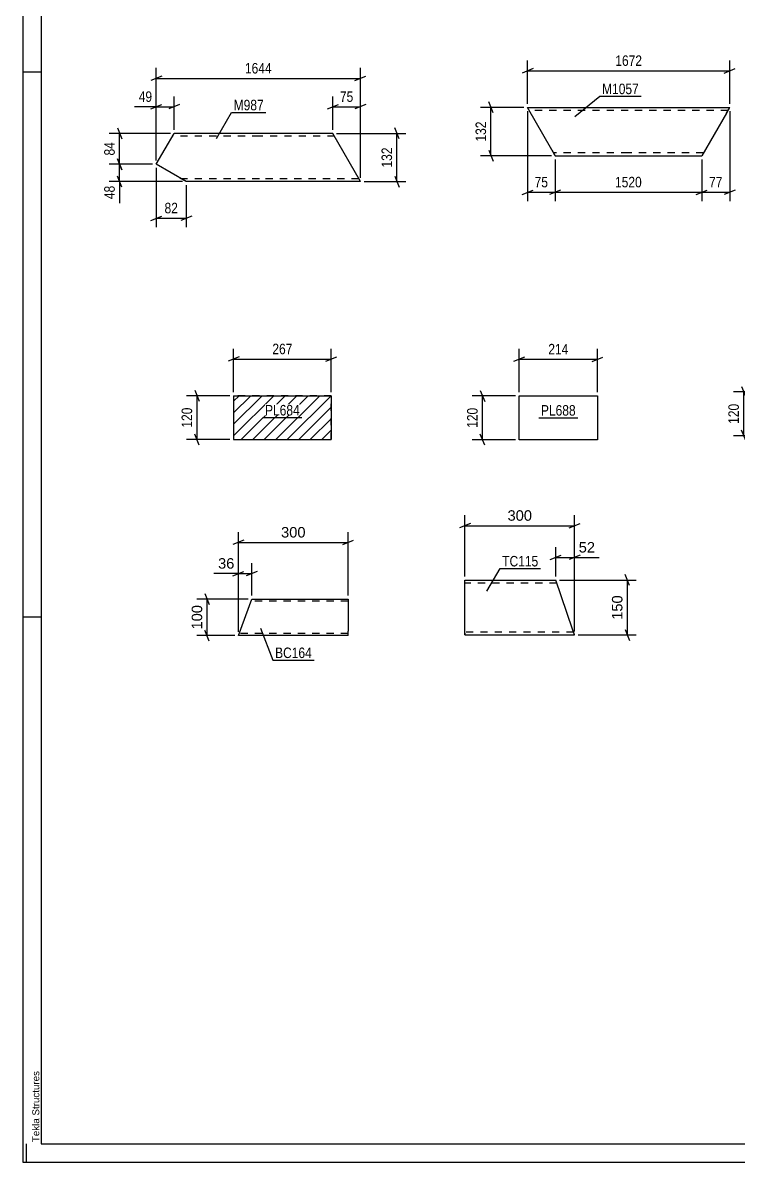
# Model space of a CAD drawing. Header units: millimetres. Extents: x 0 to 841, y 0 to 594.
# Drawn here: x 0 to 195.6, y 0 to 311.5 of the extents above; entities that cross this region are included whole.
import ezdxf

# ---------------------------------------------------------------- set-up
doc = ezdxf.new("R2010")
doc.units = ezdxf.units.MM
doc.linetypes.add('DXK_LINE_DOT2', pattern=[3.9198, 1.9599, -1.9599])
doc.styles.add('Arial', font='ARIAL.TTF', dxfattribs={"height": 0.2})
doc.styles.add('Arial Narrow', font='ARIALN.TTF', dxfattribs={"height": 0.2})

# ---------------------------------------------------------------- blocks, each defined once
blk = doc.blocks.new('Unknown-284934741-1134')
at = {"color": 5, "linetype": 'Continuous'}
for p, q in [((0, 594), (0, 0)), ((5, 589), (5, 5)), ((5, 298), (0, 298)), ((5, 149), (0, 149)), ((1, 0), (1, 5)), ((5, 5), (836, 5)), ((0, 0), (841, 0))]:
    blk.add_line(p, q, dxfattribs=at)
at = {"color": 174, "linetype": 'Continuous', "style": 'Arial'}
blk.add_text('Tekla Structures', height=1.9102, rotation=90, dxfattribs=at).set_placement((4.5, 5.5))
blk = doc.blocks.new('Part-284934741-25348 - 25347')
at = {"color": 2, "linetype": 'Continuous'}
for p, q in [((36.48, 272.86), (41.38, 281.3)), ((64.67, 281.3), (41.38, 281.3)), ((84.77, 281.3), (64.77, 281.3)), ((92.29, 268.1), (84.77, 281.3)), ((44.67, 268.1), (36.48, 272.86)), ((64.67, 268.1), (44.67, 268.1)), ((92.29, 268.1), (64.77, 268.1))]:
    blk.add_line(p, q, dxfattribs=at)
at = {"color": 7, "linetype": 'DXK_LINE_DOT2'}
for p, q in [((64.67, 280.5), (40.92, 280.5)), ((85.23, 280.5), (64.77, 280.5)), ((44.67, 268.1), (42.89, 269.13)), ((64.67, 268.9), (43.3, 268.9)), ((91.83, 268.9), (64.77, 268.9)), ((91.83, 268.9), (91.8, 268.96))]:
    blk.add_line(p, q, dxfattribs=at)
blk = doc.blocks.new('Part-284934741-25431 - 25430')
at = {"color": 2, "linetype": 'Continuous'}
for p, q in [((144.59, 276.8), (137.99, 288.4)), ((137.99, 288.4), (165.5, 288.4)), ((165.6, 288.4), (193.28, 288.4)), ((192.35, 286.8), (185.6, 275.2)), ((192.35, 286.8), (193.28, 288.4)), ((144.59, 276.8), (145.5, 275.2)), ((145.5, 275.2), (165.5, 275.2)), ((165.6, 275.2), (185.6, 275.2))]:
    blk.add_line(p, q, dxfattribs=at)
at = {"color": 7, "linetype": 'DXK_LINE_DOT2'}
for p, q in [((165.5, 287.6), (138.45, 287.6)), ((192.82, 287.6), (165.6, 287.6)), ((193.21, 288.28), (192.35, 286.8)), ((145.44, 275.33), (144.59, 276.8)), ((145.05, 276), (145.01, 276.06)), ((165.5, 276), (145.05, 276)), ((186.07, 276), (165.6, 276)), ((186.07, 276), (186.11, 276.06))]:
    blk.add_line(p, q, dxfattribs=at)
blk = doc.blocks.new('Part-284934741-32591 - 32590')
at = {"color": 2, "linetype": 'Continuous'}
for p, q in [((58.95, 143.99), (62.59, 153.99)), ((62.59, 153.99), (88.95, 153.99)), ((88.95, 153.99), (88.95, 153.9)), ((88.95, 153.9), (88.95, 152.79)), ((88.95, 152.79), (88.95, 145.19)), ((88.95, 143.99), (58.95, 143.99)), ((88.95, 143.99), (88.95, 145.19))]:
    blk.add_line(p, q, dxfattribs=at)
at = {"color": 7, "linetype": 'DXK_LINE_DOT2'}
for p, q in [((88.95, 153.39), (62.37, 153.39)), ((88.95, 153.63), (88.95, 152.79)), ((88.95, 144.59), (59.17, 144.59)), ((88.95, 144.08), (88.95, 144.34)), ((88.95, 143.99), (88.95, 144.08))]:
    blk.add_line(p, q, dxfattribs=at)
blk = doc.blocks.new('Part-284934741-25499 - 25498')
at = {"linetype": 'Continuous'}
h = blk.add_hatch(dxfattribs=at)
h.set_pattern_fill('', scale=0.7, style=0, pattern_type=0)
h.set_pattern_definition([(45, (84.309, 209.5786), (-1.57154, 1.57154), [])])
h.paths.add_polyline_path([(84.31, 197.58), (84.31, 209.58), (57.63, 209.58), (57.63, 197.58)])
at = {"color": 7, "linetype": 'DXK_LINE_DOT2'}
for p, q in [((84.31, 209.58), (57.63, 209.58)), ((57.63, 209.58), (57.63, 197.58)), ((84.31, 197.58), (84.31, 209.58)), ((57.63, 197.58), (84.31, 197.58))]:
    blk.add_line(p, q, dxfattribs=at)
at = {"color": 2, "linetype": 'Continuous'}
for p, q in [((57.63, 209.58), (84.31, 209.58)), ((57.63, 209.58), (57.63, 197.58)), ((84.31, 209.58), (84.31, 197.58)), ((57.63, 197.58), (84.31, 197.58))]:
    blk.add_line(p, q, dxfattribs=at)
blk = doc.blocks.new('Part-284934741-25515 - 25514')
at = {"color": 2, "linetype": 'Continuous'}
for p, q in [((135.68, 197.53), (135.68, 209.53)), ((135.68, 209.53), (157.11, 209.53)), ((157.11, 209.53), (157.11, 197.53)), ((157.11, 197.53), (135.68, 197.53))]:
    blk.add_line(p, q, dxfattribs=at)
blk = doc.blocks.new('Part-284934741-32599 - 32598')
at = {"color": 2, "linetype": 'Continuous'}
for p, q in [((120.85, 144.15), (120.85, 159.15)), ((120.85, 159.15), (145.69, 159.15)), ((150.3, 145.75), (145.69, 159.15)), ((120.85, 144.15), (150.85, 144.15)), ((150.85, 144.15), (150.3, 145.75))]:
    blk.add_line(p, q, dxfattribs=at)
at = {"color": 7, "linetype": 'DXK_LINE_DOT2'}
for p, q in [((145.96, 158.35), (120.85, 158.35)), ((150.58, 144.95), (120.85, 144.95)), ((120.85, 144.62), (120.85, 144.15)), ((150.85, 144.15), (150.69, 144.62))]:
    blk.add_line(p, q, dxfattribs=at)
blk = doc.blocks.new('StraightDimension-284934741-25817 - 25347')
at = {"color": 7, "linetype": 'Continuous'}
for p, q in [((36.48, 271.86), (36.48, 255.7)), ((44.67, 267.1), (44.67, 255.7)), ((34.98, 257.5), (37.98, 258.7)), ((46.17, 258.7), (43.17, 257.5)), ((36.48, 258.1), (44.67, 258.1))]:
    blk.add_line(p, q, dxfattribs=at)
at = {"color": 0}
blk.add_wipeout([(43, 258.85), (43, 263.05), (38.15, 263.05), (38.15, 258.85)], dxfattribs=at)
at = {"color": 3, "style": 'Arial Narrow'}
blk.add_text('82', height=2.863, dxfattribs=at).set_placement((38.75, 259.45))
blk = doc.blocks.new('StraightDimension-284934741-25809 - 25347')
at = {"color": 7, "linetype": 'Continuous'}
for p, q in [((84.77, 282.3), (84.77, 291.42)), ((92.29, 269.1), (92.29, 291.42)), ((83.27, 287.97), (86.27, 289.17)), ((84.77, 288.57), (92.29, 288.57)), ((93.79, 289.17), (90.79, 287.97))]:
    blk.add_line(p, q, dxfattribs=at)
at = {"color": 0}
blk.add_wipeout([(90.96, 289.32), (90.96, 293.52), (86.1, 293.52), (86.1, 289.32)], dxfattribs=at)
at = {"color": 3, "style": 'Arial Narrow'}
blk.add_text('75', height=2.863, dxfattribs=at).set_placement((86.7, 289.92))
blk = doc.blocks.new('StraightDimension-284934741-25822 - 25347')
at = {"color": 7, "linetype": 'Continuous'}
for p, q in [((25.88, 274.36), (27.08, 271.36)), ((35.48, 272.86), (23.63, 272.86)), ((26.48, 268.1), (26.48, 272.86)), ((43.67, 268.1), (23.63, 268.1)), ((27.08, 266.6), (25.88, 269.6))]:
    blk.add_line(p, q, dxfattribs=at)
at = {"color": 0}
blk.add_wipeout([(25.73, 267.57), (21.53, 267.57), (21.53, 262.72), (25.73, 262.72)], dxfattribs=at)
at = {"color": 7, "linetype": 'Continuous'}
blk.add_line((26.48, 268.1), (26.48, 262.19), dxfattribs=at)
blk.add_line((26.48, 268.1), (26.48, 262.19), dxfattribs=at)
at = {"color": 3, "style": 'Arial Narrow'}
blk.add_text('48', height=2.863, rotation=90.0002, dxfattribs=at).set_placement((25.13, 263.32))
blk = doc.blocks.new('StraightDimension-284934741-25829 - 25347')
at = {"color": 7, "linetype": 'Continuous'}
for p, q in [((85.77, 281.3), (104.69, 281.3)), ((102.89, 279.8), (101.69, 282.8)), ((102.29, 268.1), (102.29, 281.3)), ((93.29, 268.1), (104.69, 268.1)), ((101.69, 269.6), (102.89, 266.6))]:
    blk.add_line(p, q, dxfattribs=at)
at = {"color": 0}
blk.add_wipeout([(101.54, 278.04), (97.34, 278.04), (97.34, 271.36), (101.54, 271.36)], dxfattribs=at)
at = {"color": 3, "style": 'Arial Narrow'}
blk.add_text('132', height=2.863, rotation=90.0002, dxfattribs=at).set_placement((100.94, 271.96))
blk = doc.blocks.new('StraightDimension-284934741-25821 - 25347')
at = {"color": 7, "linetype": 'Continuous'}
for p, q in [((40.38, 281.3), (23.63, 281.3)), ((25.88, 282.8), (27.08, 279.8)), ((26.48, 272.86), (26.48, 281.3)), ((27.08, 271.36), (25.88, 274.36)), ((35.48, 272.86), (23.63, 272.86))]:
    blk.add_line(p, q, dxfattribs=at)
at = {"color": 0}
blk.add_wipeout([(25.73, 279.51), (21.53, 279.51), (21.53, 274.65), (25.73, 274.65)], dxfattribs=at)
at = {"color": 3, "style": 'Arial Narrow'}
blk.add_text('84', height=2.863, rotation=90.0002, dxfattribs=at).set_placement((25.13, 275.25))
blk = doc.blocks.new('StraightDimension-284934741-25813 - 25347')
at = {"color": 7, "linetype": 'Continuous'}
for p, q in [((36.48, 273.86), (36.48, 291.42)), ((41.38, 282.3), (41.38, 291.42)), ((34.98, 287.97), (37.98, 289.17)), ((36.48, 288.57), (41.38, 288.57)), ((42.88, 289.17), (39.88, 287.97))]:
    blk.add_line(p, q, dxfattribs=at)
at = {"color": 0}
blk.add_wipeout([(35.95, 289.32), (35.95, 293.52), (31.1, 293.52), (31.1, 289.32)], dxfattribs=at)
at = {"color": 7, "linetype": 'Continuous'}
blk.add_line((36.48, 288.57), (30.57, 288.57), dxfattribs=at)
blk.add_line((36.48, 288.57), (30.57, 288.57), dxfattribs=at)
at = {"color": 3, "style": 'Arial Narrow'}
blk.add_text('49', height=2.863, dxfattribs=at).set_placement((31.7, 289.92))
blk = doc.blocks.new('StraightDimension-284934741-25835 - 25347')
at = {"color": 7, "linetype": 'Continuous'}
for p, q in [((36.48, 273.86), (36.48, 299.18)), ((92.29, 269.1), (92.29, 299.18)), ((37.98, 296.93), (34.98, 295.73)), ((36.48, 296.33), (92.29, 296.33)), ((90.79, 295.73), (93.79, 296.93))]:
    blk.add_line(p, q, dxfattribs=at)
at = {"color": 0}
blk.add_wipeout([(68.64, 297.08), (68.64, 301.28), (60.13, 301.28), (60.13, 297.08)], dxfattribs=at)
at = {"color": 3, "style": 'Arial Narrow'}
blk.add_text('1644', height=2.863, dxfattribs=at).set_placement((60.73, 297.68))
blk = doc.blocks.new('StraightDimension-284934741-32420 - 25430')
at = {"color": 7, "linetype": 'Continuous'}
for p, q in [((137.99, 287.4), (137.99, 262.8)), ((145.5, 274.2), (145.5, 262.8)), ((136.49, 264.6), (139.49, 265.8)), ((137.99, 265.2), (145.5, 265.2)), ((147, 265.8), (144, 264.6))]:
    blk.add_line(p, q, dxfattribs=at)
at = {"color": 0}
blk.add_wipeout([(144.18, 265.95), (144.18, 270.15), (139.32, 270.15), (139.32, 265.95)], dxfattribs=at)
at = {"color": 3, "style": 'Arial Narrow'}
blk.add_text('75', height=2.863, dxfattribs=at).set_placement((139.92, 266.55))
blk = doc.blocks.new('StraightDimension-284934741-26069 - 25430')
at = {"color": 7, "linetype": 'Continuous'}
for p, q in [((128.59, 286.9), (127.39, 289.9)), ((136.99, 288.4), (125.14, 288.4)), ((127.99, 275.2), (127.99, 288.4)), ((144.5, 275.2), (125.14, 275.2)), ((127.39, 276.7), (128.59, 273.7))]:
    blk.add_line(p, q, dxfattribs=at)
at = {"color": 0}
blk.add_wipeout([(127.24, 285.15), (123.04, 285.15), (123.04, 278.46), (127.24, 278.46)], dxfattribs=at)
at = {"color": 3, "style": 'Arial Narrow'}
blk.add_text('132', height=2.863, rotation=90.0002, dxfattribs=at).set_placement((126.64, 279.06))
blk = doc.blocks.new('StraightDimension-284934741-32419 - 25430')
at = {"color": 7, "linetype": 'Continuous'}
for p, q in [((145.5, 274.2), (145.5, 262.8)), ((185.6, 274.2), (185.6, 262.8)), ((147, 265.8), (144, 264.6)), ((145.5, 265.2), (185.6, 265.2)), ((184.1, 264.6), (187.1, 265.8))]:
    blk.add_line(p, q, dxfattribs=at)
at = {"color": 0}
blk.add_wipeout([(169.81, 265.95), (169.81, 270.15), (161.3, 270.15), (161.3, 265.95)], dxfattribs=at)
at = {"color": 3, "style": 'Arial Narrow'}
blk.add_text('1520', height=2.863, dxfattribs=at).set_placement((161.9, 266.55))
blk = doc.blocks.new('StraightDimension-284934741-26075 - 25430')
at = {"color": 7, "linetype": 'Continuous'}
for p, q in [((137.99, 289.4), (137.99, 301.25)), ((193.28, 289.4), (193.28, 301.25)), ((139.49, 299), (136.49, 297.8)), ((137.99, 298.4), (193.28, 298.4)), ((191.78, 297.8), (194.78, 299))]:
    blk.add_line(p, q, dxfattribs=at)
at = {"color": 0}
blk.add_wipeout([(169.89, 299.15), (169.89, 303.35), (161.38, 303.35), (161.38, 299.15)], dxfattribs=at)
at = {"color": 3, "style": 'Arial Narrow'}
blk.add_text('1672', height=2.863, dxfattribs=at).set_placement((161.98, 299.75))
blk = doc.blocks.new('StraightDimension-284934741-32418 - 25430')
at = {"color": 7, "linetype": 'Continuous'}
for p, q in [((193.28, 287.4), (193.28, 262.8)), ((185.6, 274.2), (185.6, 262.8)), ((184.1, 264.6), (187.1, 265.8)), ((185.6, 265.2), (193.28, 265.2)), ((194.78, 265.8), (191.78, 264.6))]:
    blk.add_line(p, q, dxfattribs=at)
at = {"color": 0}
blk.add_wipeout([(191.87, 265.95), (191.87, 270.15), (187.01, 270.15), (187.01, 265.95)], dxfattribs=at)
at = {"color": 3, "style": 'Arial Narrow'}
blk.add_text('77', height=2.863, dxfattribs=at).set_placement((187.61, 266.55))
blk = doc.blocks.new('StraightDimension-284934741-32794 - 32590')
at = {"color": 7, "linetype": 'Continuous'}
for p, q in [((58.95, 144.99), (58.95, 163.79)), ((62.59, 154.99), (62.59, 163.79)), ((57.45, 160.34), (60.45, 161.54)), ((58.95, 160.94), (62.59, 160.94)), ((64.09, 161.54), (61.09, 160.34))]:
    blk.add_line(p, q, dxfattribs=at)
at = {"color": 0}
blk.add_wipeout([(58.42, 161.69), (58.42, 165.89), (52.78, 165.89), (52.78, 161.69)], dxfattribs=at)
at = {"color": 7, "linetype": 'Continuous'}
blk.add_line((58.95, 160.94), (52.25, 160.94), dxfattribs=at)
blk.add_line((58.95, 160.94), (52.25, 160.94), dxfattribs=at)
at = {"color": 3, "style": 'Arial'}
blk.add_text('36', height=2.865, dxfattribs=at).set_placement((53.38, 162.29))
blk = doc.blocks.new('StraightDimension-284934741-32830 - 32590')
at = {"color": 7, "linetype": 'Continuous'}
for p, q in [((61.59, 153.99), (47.54, 153.99)), ((49.79, 155.49), (50.99, 152.49)), ((50.39, 143.99), (50.39, 153.99)), ((57.95, 143.99), (47.54, 143.99)), ((50.99, 142.49), (49.79, 145.49))]:
    blk.add_line(p, q, dxfattribs=at)
at = {"color": 0}
blk.add_wipeout([(49.64, 152.92), (45.44, 152.92), (45.44, 145.05), (49.64, 145.05)], dxfattribs=at)
at = {"color": 3, "style": 'Arial'}
blk.add_text('100', height=2.865, rotation=90.0002, dxfattribs=at).set_placement((49.04, 145.65))
blk = doc.blocks.new('StraightDimension-284934741-32819 - 32590')
at = {"color": 7, "linetype": 'Continuous'}
for p, q in [((58.95, 144.99), (58.95, 172.3)), ((88.95, 154.99), (88.95, 172.3)), ((60.45, 170.05), (57.45, 168.85)), ((58.95, 169.45), (88.95, 169.45)), ((87.45, 168.85), (90.45, 170.05))]:
    blk.add_line(p, q, dxfattribs=at)
at = {"color": 0}
blk.add_wipeout([(77.88, 170.2), (77.88, 174.4), (70.01, 174.4), (70.01, 170.2)], dxfattribs=at)
at = {"color": 3, "style": 'Arial'}
blk.add_text('300', height=2.865, dxfattribs=at).set_placement((70.61, 170.8))
blk = doc.blocks.new('StraightDimension-284934741-26195 - 25498')
at = {"color": 7, "linetype": 'Continuous'}
for p, q in [((56.63, 209.58), (44.78, 209.58)), ((47.03, 211.08), (48.23, 208.08)), ((47.63, 197.58), (47.63, 209.58)), ((56.63, 197.58), (44.78, 197.58)), ((48.23, 196.08), (47.03, 199.08))]:
    blk.add_line(p, q, dxfattribs=at)
at = {"color": 0}
blk.add_wipeout([(46.88, 206.92), (42.68, 206.92), (42.68, 200.24), (46.88, 200.24)], dxfattribs=at)
at = {"color": 3, "style": 'Arial Narrow'}
blk.add_text('120', height=2.863, rotation=90.0002, dxfattribs=at).set_placement((46.28, 200.84))
blk = doc.blocks.new('StraightDimension-284934741-26199 - 25498')
at = {"color": 7, "linetype": 'Continuous'}
for p, q in [((57.63, 210.58), (57.63, 222.43)), ((84.31, 210.58), (84.31, 222.43)), ((59.13, 220.18), (56.13, 218.98)), ((57.63, 219.58), (84.31, 219.58)), ((82.81, 218.98), (85.81, 220.18))]:
    blk.add_line(p, q, dxfattribs=at)
at = {"color": 0}
blk.add_wipeout([(74.31, 220.33), (74.31, 224.53), (67.63, 224.53), (67.63, 220.33)], dxfattribs=at)
at = {"color": 3, "style": 'Arial Narrow'}
blk.add_text('267', height=2.863, dxfattribs=at).set_placement((68.23, 220.93))
blk = doc.blocks.new('StraightDimension-284934741-26203 - 25506')
at = {"color": 7, "linetype": 'Continuous'}
for p, q in [((196.51, 212.12), (197.71, 209.12)), ((206.11, 210.62), (194.26, 210.62)), ((197.11, 198.62), (197.11, 210.62)), ((197.71, 197.12), (196.51, 200.12)), ((206.11, 198.62), (194.26, 198.62))]:
    blk.add_line(p, q, dxfattribs=at)
at = {"color": 0}
blk.add_wipeout([(196.36, 207.96), (192.16, 207.96), (192.16, 201.28), (196.36, 201.28)], dxfattribs=at)
at = {"color": 3, "style": 'Arial Narrow'}
blk.add_text('120', height=2.863, rotation=90.0002, dxfattribs=at).set_placement((195.76, 201.88))
blk = doc.blocks.new('StraightDimension-284934741-26211 - 25514')
at = {"color": 7, "linetype": 'Continuous'}
for p, q in [((134.68, 209.53), (122.83, 209.53)), ((125.08, 211.03), (126.28, 208.03)), ((125.68, 197.53), (125.68, 209.53)), ((134.68, 197.53), (122.83, 197.53)), ((126.28, 196.03), (125.08, 199.03))]:
    blk.add_line(p, q, dxfattribs=at)
at = {"color": 0}
blk.add_wipeout([(124.93, 206.87), (120.73, 206.87), (120.73, 200.19), (124.93, 200.19)], dxfattribs=at)
at = {"color": 3, "style": 'Arial Narrow'}
blk.add_text('120', height=2.863, rotation=90.0002, dxfattribs=at).set_placement((124.33, 200.79))
blk = doc.blocks.new('StraightDimension-284934741-26215 - 25514')
at = {"color": 7, "linetype": 'Continuous'}
for p, q in [((135.68, 210.53), (135.68, 222.38)), ((157.11, 210.53), (157.11, 222.38)), ((137.18, 220.13), (134.18, 218.93)), ((135.68, 219.53), (157.11, 219.53)), ((155.61, 218.93), (158.61, 220.13))]:
    blk.add_line(p, q, dxfattribs=at)
at = {"color": 0}
blk.add_wipeout([(149.74, 220.28), (149.74, 224.48), (143.06, 224.48), (143.06, 220.28)], dxfattribs=at)
at = {"color": 3, "style": 'Arial Narrow'}
blk.add_text('214', height=2.863, dxfattribs=at).set_placement((143.66, 220.88))
blk = doc.blocks.new('StraightDimension-284934741-32848 - 32598')
at = {"color": 7, "linetype": 'Continuous'}
for p, q in [((146.69, 159.15), (167.68, 159.15)), ((165.88, 157.65), (164.68, 160.65)), ((165.28, 144.15), (165.28, 159.15)), ((151.85, 144.15), (167.68, 144.15)), ((164.68, 145.65), (165.88, 142.65))]:
    blk.add_line(p, q, dxfattribs=at)
at = {"color": 0}
blk.add_wipeout([(164.53, 155.58), (160.33, 155.58), (160.33, 147.71), (164.53, 147.71)], dxfattribs=at)
at = {"color": 3, "style": 'Arial'}
blk.add_text('150', height=2.865, rotation=90.0002, dxfattribs=at).set_placement((163.93, 148.31))
blk = doc.blocks.new('StraightDimension-284934741-32873 - 32598')
at = {"color": 7, "linetype": 'Continuous'}
for p, q in [((144.19, 164.75), (147.19, 165.95)), ((145.69, 160.15), (145.69, 168.2)), ((145.69, 165.35), (150.85, 165.35)), ((152.35, 165.95), (149.35, 164.75)), ((150.85, 145.15), (150.85, 168.2))]:
    blk.add_line(p, q, dxfattribs=at)
at = {"color": 0}
blk.add_wipeout([(157.02, 166.1), (157.02, 170.3), (151.38, 170.3), (151.38, 166.1)], dxfattribs=at)
at = {"color": 7, "linetype": 'Continuous'}
blk.add_line((150.85, 165.35), (157.55, 165.35), dxfattribs=at)
blk.add_line((150.85, 165.35), (157.55, 165.35), dxfattribs=at)
at = {"color": 3, "style": 'Arial'}
blk.add_text('52', height=2.865, dxfattribs=at).set_placement((151.98, 166.7))
blk = doc.blocks.new('StraightDimension-284934741-32898 - 32598')
at = {"color": 7, "linetype": 'Continuous'}
for p, q in [((122.35, 174.64), (119.35, 173.44)), ((120.85, 160.15), (120.85, 176.89)), ((149.35, 173.44), (152.35, 174.64)), ((150.85, 145.15), (150.85, 176.89)), ((120.85, 174.04), (150.85, 174.04))]:
    blk.add_line(p, q, dxfattribs=at)
at = {"color": 0}
blk.add_wipeout([(139.79, 174.79), (139.79, 178.99), (131.92, 178.99), (131.92, 174.79)], dxfattribs=at)
at = {"color": 3, "style": 'Arial'}
blk.add_text('300', height=2.865, dxfattribs=at).set_placement((132.52, 175.39))
blk = doc.blocks.new('Mark-284934741-27129 - 25347')
at = {"color": 0}
blk.add_wipeout([(65.87, 287.61), (65.87, 290.61), (57.65, 290.61), (57.65, 287.61)], dxfattribs=at)
blk.add_wipeout([(65.87, 287.61), (65.87, 290.61), (57.65, 290.61), (57.65, 287.61)], dxfattribs=at)
at = {"color": 30, "linetype": 'Continuous'}
for p, q in [((52.91, 279.94), (57.05, 287.01)), ((57.05, 287.01), (66.47, 287.01))]:
    blk.add_line(p, q, dxfattribs=at)
at = {"color": 3, "style": 'Arial Narrow'}
blk.add_text('M987', height=2.863, dxfattribs=at).set_placement((57.65, 287.61))
blk = doc.blocks.new('Mark-284934741-27159 - 25430')
at = {"color": 0}
blk.add_wipeout([(168.41, 292.03), (168.41, 295.03), (158.36, 295.03), (158.36, 292.03)], dxfattribs=at)
blk.add_wipeout([(168.41, 292.03), (168.41, 295.03), (158.36, 295.03), (158.36, 292.03)], dxfattribs=at)
at = {"color": 30, "linetype": 'Continuous'}
for p, q in [((150.92, 285.88), (157.76, 291.43)), ((157.76, 291.43), (169.01, 291.43))]:
    blk.add_line(p, q, dxfattribs=at)
at = {"color": 3, "style": 'Arial Narrow'}
blk.add_text('M1057', height=2.863, dxfattribs=at).set_placement((158.36, 292.03))
blk = doc.blocks.new('Mark-284934741-38246 - 32590')
at = {"color": 0}
blk.add_wipeout([(79.01, 137.85), (79.01, 140.85), (68.97, 140.85), (68.97, 137.85)], dxfattribs=at)
blk.add_wipeout([(79.01, 137.85), (79.01, 140.85), (68.97, 140.85), (68.97, 137.85)], dxfattribs=at)
at = {"color": 30, "linetype": 'Continuous'}
for p, q in [((64.98, 146.02), (68.37, 137.25)), ((68.37, 137.25), (79.61, 137.25))]:
    blk.add_line(p, q, dxfattribs=at)
at = {"color": 3, "style": 'Arial Narrow'}
blk.add_text('BC164', height=2.863, dxfattribs=at).set_placement((68.97, 137.85))
blk = doc.blocks.new('Mark-284934741-27182 - 25498')
at = {"color": 0}
blk.add_wipeout([(75.72, 204.18), (75.72, 207.18), (66.22, 207.18), (66.22, 204.18)], dxfattribs=at)
blk.add_wipeout([(75.72, 204.18), (75.72, 207.18), (66.22, 207.18), (66.22, 204.18)], dxfattribs=at)
at = {"color": 30, "linetype": 'Continuous'}
blk.add_line((65.62, 203.58), (76.32, 203.58), dxfattribs=at)
at = {"color": 3, "style": 'Arial Narrow'}
blk.add_text('PL684', height=2.863, dxfattribs=at).set_placement((66.22, 204.18))
blk = doc.blocks.new('Mark-284934741-27188 - 25514')
at = {"color": 0}
blk.add_wipeout([(151.15, 204.13), (151.15, 207.13), (141.65, 207.13), (141.65, 204.13)], dxfattribs=at)
blk.add_wipeout([(151.15, 204.13), (151.15, 207.13), (141.65, 207.13), (141.65, 204.13)], dxfattribs=at)
at = {"color": 30, "linetype": 'Continuous'}
blk.add_line((141.05, 203.53), (151.75, 203.53), dxfattribs=at)
at = {"color": 3, "style": 'Arial Narrow'}
blk.add_text('PL688', height=2.863, dxfattribs=at).set_placement((141.65, 204.13))
blk = doc.blocks.new('Mark-284934741-38243 - 32598')
at = {"color": 0}
blk.add_wipeout([(140.92, 162.9), (140.92, 165.9), (131.06, 165.9), (131.06, 162.9)], dxfattribs=at)
blk.add_wipeout([(140.92, 162.9), (140.92, 165.9), (131.06, 165.9), (131.06, 162.9)], dxfattribs=at)
at = {"color": 30, "linetype": 'Continuous'}
for p, q in [((126.88, 156.12), (130.46, 162.3)), ((130.46, 162.3), (141.52, 162.3))]:
    blk.add_line(p, q, dxfattribs=at)
at = {"color": 3, "style": 'Arial Narrow'}
blk.add_text('TC115', height=2.863, dxfattribs=at).set_placement((131.06, 162.9))

msp = doc.modelspace()

# ---------------------------------------------------------------- block references
for name in ['Unknown-284934741-1134', 'Part-284934741-25431 - 25430', 'Part-284934741-25348 - 25347', 'Part-284934741-25499 - 25498', 'Part-284934741-25515 - 25514', 'Part-284934741-32599 - 32598', 'Part-284934741-32591 - 32590']:
    msp.add_blockref(name, (0, 0))

# ---------------------------------------------------------------- next in the draw order: block references
for name in ['StraightDimension-284934741-25809 - 25347', 'StraightDimension-284934741-32420 - 25430', 'StraightDimension-284934741-25817 - 25347', 'StraightDimension-284934741-26203 - 25506', 'StraightDimension-284934741-26195 - 25498', 'StraightDimension-284934741-26211 - 25514', 'Mark-284934741-27182 - 25498', 'Mark-284934741-27188 - 25514', 'StraightDimension-284934741-32794 - 32590', 'StraightDimension-284934741-32848 - 32598']:
    msp.add_blockref(name, (0, 0))

# ---------------------------------------------------------------- next in the draw order: block references
for name in ['StraightDimension-284934741-26069 - 25430', 'StraightDimension-284934741-25829 - 25347', 'StraightDimension-284934741-25822 - 25347', 'StraightDimension-284934741-26199 - 25498', 'StraightDimension-284934741-26215 - 25514', 'StraightDimension-284934741-32873 - 32598', 'StraightDimension-284934741-32830 - 32590']:
    msp.add_blockref(name, (0, 0))

# ---------------------------------------------------------------- next in the draw order: block references
for name in ['StraightDimension-284934741-26075 - 25430', 'StraightDimension-284934741-25821 - 25347', 'StraightDimension-284934741-32419 - 25430', 'StraightDimension-284934741-32898 - 32598', 'StraightDimension-284934741-32819 - 32590']:
    msp.add_blockref(name, (0, 0))

# ---------------------------------------------------------------- next in the draw order: block references
for name in ['StraightDimension-284934741-25813 - 25347', 'Mark-284934741-27159 - 25430', 'StraightDimension-284934741-32418 - 25430', 'Mark-284934741-38243 - 32598', 'Mark-284934741-38246 - 32590']:
    msp.add_blockref(name, (0, 0))

# ---------------------------------------------------------------- next in the draw order: block references
msp.add_blockref('StraightDimension-284934741-25835 - 25347', (0, 0))

# ---------------------------------------------------------------- next in the draw order: block references
msp.add_blockref('Mark-284934741-27129 - 25347', (0, 0))

doc.saveas('drawing.dxf')
